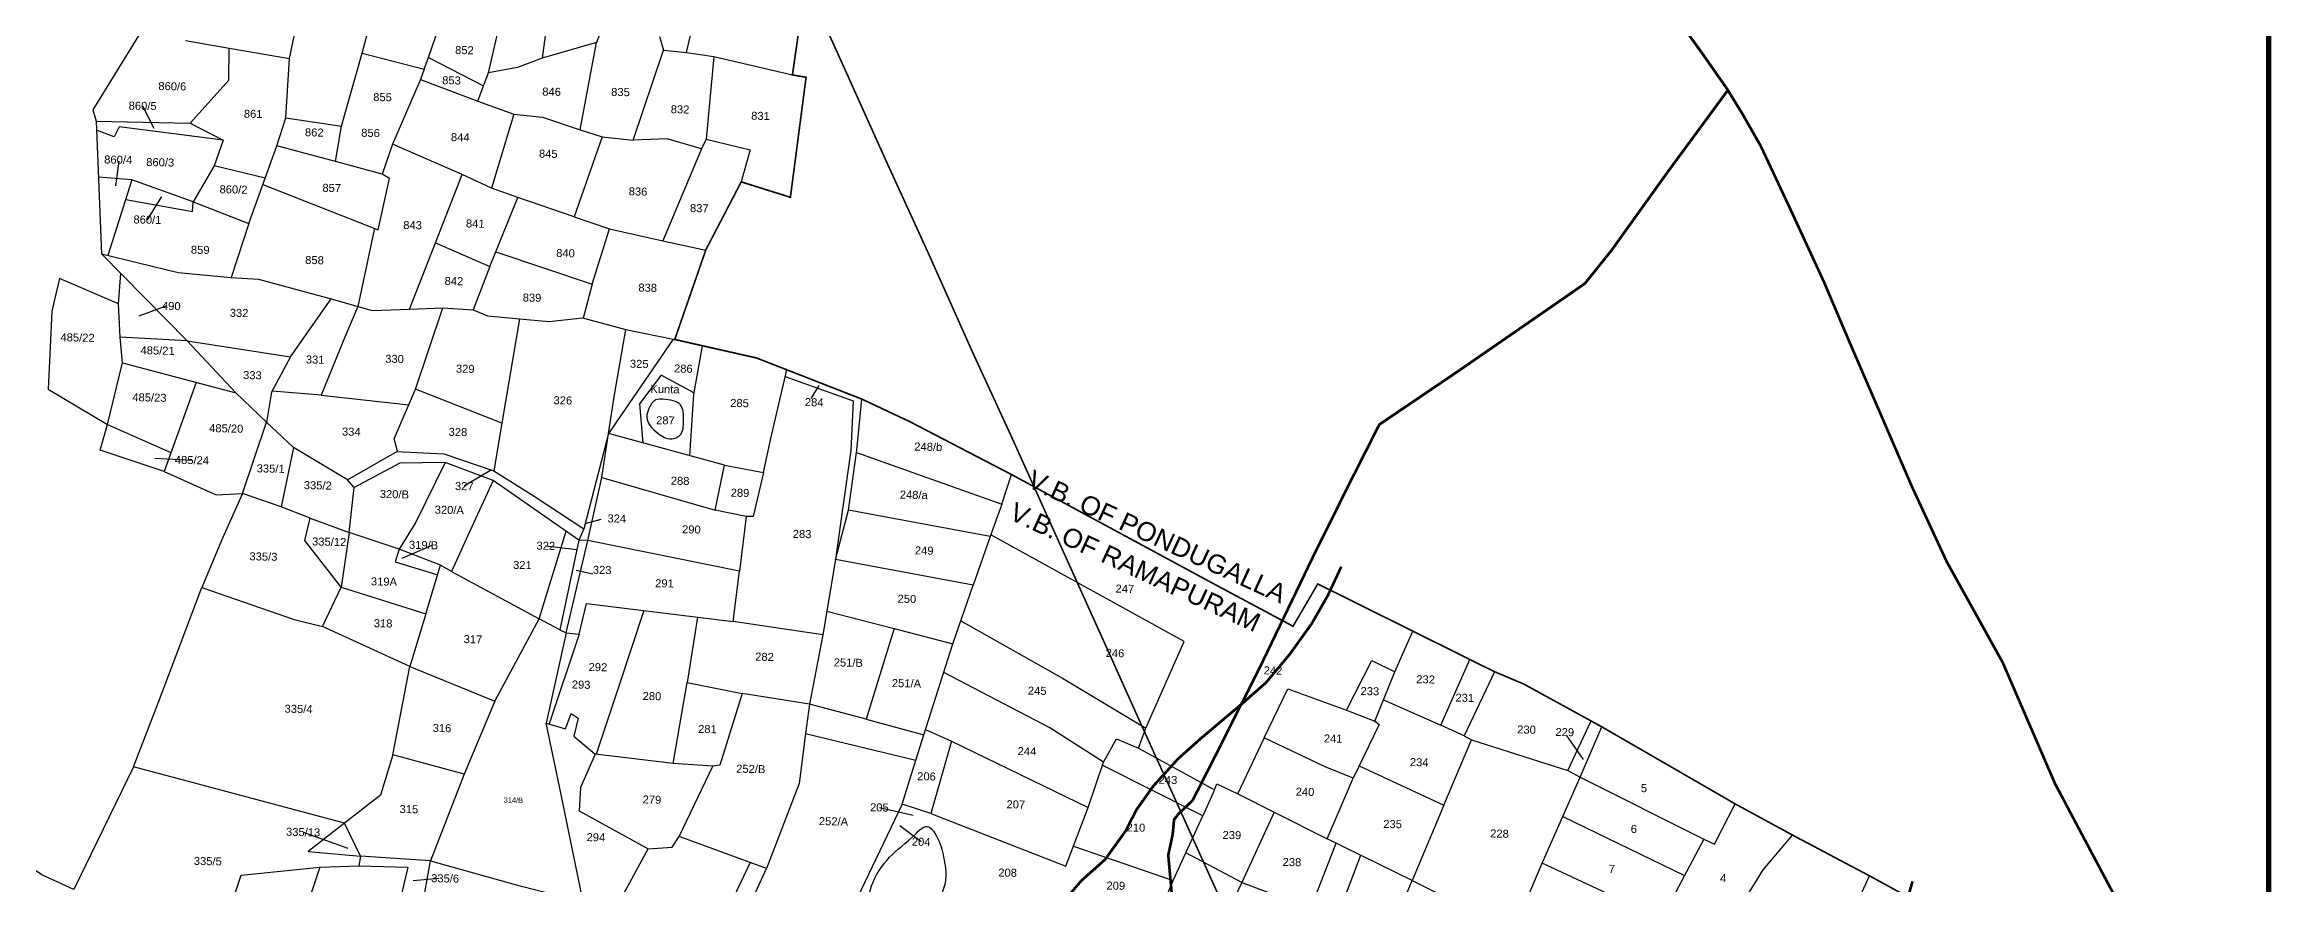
# Model space of a CAD drawing. Header units: millimetres. Extents: x 354375 to 360909, y 1837794 to 1846819.
# Drawn here: x 356768 to 360909, y 1840770 to 1842328 of the extents above; entities that cross this region are included whole.
import ezdxf
from ezdxf.enums import TextEntityAlignment as Align

# ---------------------------------------------------------------- set-up
doc = ezdxf.new("R2010")
doc.units = ezdxf.units.MM
for name, color, linetype in [('BND', 6, 'Continuous'), ('DIMENSION', 255, 'Continuous'), ('Plot', 7, 'Continuous'), ('ROADS', 50, 'Continuous'), ('STREAM', 130, 'Continuous'), ('TEXT', 7, 'Continuous')]:
    doc.layers.add(name, color=color, linetype=linetype)
doc.styles.get("Standard").update_dxf_attribs({"font": 'arial.ttf'})
doc.linetypes.add('TRACKS', pattern='A,0.15,[130,ltypeshp.shx,S=0.25,R=0,X=0,Y=0],0.15', length=0.3)

msp = doc.modelspace()

# ---------------------------------------------------------------- linework, layer by layer
at = {"color": 245, "linetype": 'TRACKS', "ltscale": 75, "const_width": 3}
msp.add_lwpolyline([(358161.1, 1842491.8), (358254.2, 1842286.5), (358331.7, 1842114.4), (358409.9, 1841943.7), (358493.1, 1841757.6), (358564.1, 1841603.5), (358654.1, 1841404.2), (358754.7, 1841181.4), (358803.9, 1841071.8), (358868.3, 1840930.4), (358949.5, 1840750.6), (359736.7, 1839008), (359764.2, 1838947.5)], dxfattribs=at)
at = {"layer": 'BND', "lineweight": 30, "const_width": 3.03}
msp.add_lwpolyline([(358183.5, 1842445.7), (358158.5, 1842272.1), (358183.9, 1842267.6), (358154.7, 1842044.7), (358063.3, 1842073.3), (357997.7, 1841947.5), (357939.7, 1841780.5), (358091.5, 1841746.2), (358287.4, 1841669.8), (358376.2, 1841628.1), (358566, 1841529.5), (358939.8, 1841327.6), (359089.3, 1841247.7), (359135.3, 1841326.3), (359462.1, 1841164.1), (359518.7, 1841140.1), (359663.6, 1841060.7), (359911.1, 1840917.8), (360019, 1840859.2), (360163.9, 1840782.5), (360547.3, 1840572.7)], dxfattribs=at)
at = {"layer": 'DIMENSION', "color": 0, "const_width": 10}
msp.add_lwpolyline([(354379.8, 1846813.9), (360903.6, 1846813.9), (360903.6, 1837798.6), (354379.8, 1837798.6)], close=True, dxfattribs=at)
at = {"layer": 'DIMENSION', "color": 0}
for points in [[(358193.5, 1841670.6), (358208.5, 1841694.8)], [(359629.1, 1841000), (359597.8, 1841045.5)]]:
    msp.add_lwpolyline(points, dxfattribs=at)
at = {"layer": 'Plot'}
for points in [[(357171.4, 1842802.6), (357123.3, 1842675.4), (357107.4, 1842634.3), (357092, 1842595), (356943.1, 1842346), (356857.7, 1842207.2), (356863.9, 1842186.1), (356873.8, 1841939.5), (357016.1, 1841905), (357114.6, 1841895.8), (357165.5, 1841892.6), (357301, 1841855.8), (357376.9, 1841834.2), (357446.4, 1841836.6), (357508.2, 1841839.5), (357564.9, 1841835.8), (357591.5, 1841824.6), (357650.9, 1841818.9), (357706, 1841813.8), (357767.9, 1841820.6), (357849, 1841799.2), (357939.7, 1841780.5)], [(357662.9, 1842523.3), (357712.8, 1842451.3), (357693.4, 1842303.4), (357647.3, 1842285.9), (357593.5, 1842275.9), (357615, 1842369.2), (357556.4, 1842403.7)], [(357879.1, 1842554.5), (357794.2, 1842332.5), (357693.4, 1842303.4)], [(357911.4, 1842343.5), (357918.7, 1842318), (357961.8, 1842313.9), (358005.4, 1842502.8)], [(357029.7, 1842335.7), (357111, 1842321.7), (357223.4, 1842302.4), (357258.2, 1842469.2)], [(357216.8, 1842192.1), (357319.9, 1842176.7), (357358.2, 1842312.3), (357389.7, 1842429.5), (357367.3, 1842441.9)], [(357358.2, 1842312.3), (357473.8, 1842282.7), (357481.7, 1842304.7), (357521.2, 1842420.4)], [(356863.9, 1842186.1), (357038.8, 1842182.5), (357110.6, 1842262.5), (357111, 1842321.7)], [(357640.2, 1842199.3), (357693.8, 1842193.8), (357764.1, 1842170), (357794.2, 1842332.5)], [(357805, 1842157), (357862.3, 1842151), (357918.7, 1842318)], [(357961.8, 1842313.9), (358012.6, 1842306.2), (358158.5, 1842272.1)], [(357178.1, 1842080), (357199.7, 1842140.2), (357216.8, 1842192.1), (357223.4, 1842302.4)], [(357473.8, 1842282.7), (357466.8, 1842263.6), (357414.9, 1842143.1), (357395.9, 1842087.8), (357309.2, 1842111.3), (357319.9, 1842176.7)], [(357481.7, 1842304.7), (357584.1, 1842251.7), (357593.5, 1842275.9)], [(358012.6, 1842306.2), (357998.2, 1842152.9), (357989.5, 1842134.6), (357925.8, 1842153.6), (357862.3, 1842151)], [(357466.8, 1842263.6), (357573.4, 1842223), (357584.1, 1842251.7)], [(357573.4, 1842223), (357640.2, 1842199.3), (357598.9, 1842061.7), (357544.2, 1842086.8), (357414.9, 1842143.1)], [(357038.8, 1842182.5), (357100.1, 1842150.9), (356906.8, 1842175.8), (356897.5, 1842156.9), (356864.5, 1842169.7)], [(357100.1, 1842150.9), (357083.6, 1842103.1), (357044.4, 1842036.2), (356930.5, 1842077.1), (356868.1, 1842081.9)], [(357764.1, 1842170), (357805, 1842157), (357752.8, 1842008.5), (357648, 1842044.3), (357598.9, 1842061.7)], [(357998.2, 1842152.9), (358079.7, 1842133), (358063.3, 1842073.3)], [(357309.2, 1842111.3), (357199.7, 1842140.2)], [(357989.5, 1842134.6), (357917.4, 1841963.8)], [(356930.5, 1842077.1), (356885.4, 1841936.7)], [(357147.9, 1841996), (357178.1, 1842080), (357083.6, 1842103.1)], [(357173.9, 1842068.4), (357388.1, 1841984.4), (357409.6, 1842079.3), (357395.9, 1842087.8)], [(357446.4, 1841836.6), (357494.8, 1841959.9), (357544.2, 1842086.8)], [(356918.8, 1842040.7), (357042.7, 1842018.3), (357044.4, 1842036.2)], [(357044.4, 1842036.2), (357147.9, 1841996), (357114.6, 1841895.8)], [(357494.8, 1841959.9), (357596, 1841915.9), (357648, 1842044.3)], [(357381.3, 1841987.1), (357350.6, 1841841.7)], [(357752.8, 1842008.5), (357818.5, 1841985.9), (357917.4, 1841963.8), (357997.3, 1841946.3)], [(357786.1, 1841883.4), (357818.5, 1841985.9)], [(356873.8, 1841939.5), (357033.2, 1841777.7), (356908.4, 1841784.7), (356905.4, 1841846.5), (356909.6, 1841903.2)], [(357607, 1841943.1), (357786.1, 1841883.4), (357769.5, 1841820.1)], [(357596, 1841915.9), (357564.9, 1841835.8)], [(356905.4, 1841846.5), (356795.9, 1841893.5), (356785.8, 1841851.9), (356781.3, 1841832.2), (356777.1, 1841739.9), (356774.7, 1841688), (356884.9, 1841622.8), (356912.7, 1841737.3), (356908.4, 1841784.7)], [(357350.6, 1841841.7), (357324.2, 1841780.4), (357282.2, 1841677.2), (357191.1, 1841684.3)], [(357225.1, 1841748.1), (357301, 1841855.8)], [(357331.5, 1841519.9), (357424.4, 1841573.2), (357417.9, 1841595.8), (357457.9, 1841688), (357508.2, 1841839.5)], [(357650.9, 1841818.9), (357618, 1841624.8), (357457.9, 1841688)], [(356912.7, 1841737.3), (357123.5, 1841681.3), (357033.2, 1841777.7), (357225.1, 1841748.1), (357190.1, 1841682.4), (357180.9, 1841626.9), (357123.5, 1841681.3)], [(357937, 1841781), (357816.7, 1841605.7), (357828.2, 1841681.3), (357849, 1841799.2)], [(357990.8, 1841769), (357974.7, 1841678.3), (357967.3, 1841564.6)], [(357050.1, 1841700.8), (356990.1, 1841535), (356871.3, 1841575.1), (356884.9, 1841622.8), (357003, 1841570.8)], [(357975.3, 1841681.5), (357914.5, 1841714.3), (357874, 1841661), (357880.5, 1841588.3)], [(358104.9, 1841533.5), (358118.3, 1841596.7), (358148, 1841724.2)], [(358145.1, 1841711.9), (358271.3, 1841666.7), (358267.3, 1841574.2), (358251.8, 1841465.3), (358238.5, 1841371.7), (358262.5, 1841463.6), (358278.4, 1841574.7), (358287.4, 1841669.8)], [(357282.2, 1841677.2), (357445.2, 1841658.8)], [(356990.1, 1841535), (357086.8, 1841491.8), (357136.1, 1841494.5), (357180.9, 1841626.9), (357230.6, 1841579.8), (357207.7, 1841469.8), (357135.9, 1841494.1)], [(357618, 1841624.8), (357603, 1841536.7), (357678.2, 1841489.3), (357770.4, 1841428.6), (357761.3, 1841407.9), (357601.8, 1841518.7), (357555, 1841416.4), (357524.4, 1841349.7), (357504.3, 1841361)], [(357334.3, 1841422.1), (357343.8, 1841505.7), (357331.5, 1841519.9), (357230.6, 1841579.8)], [(357422.5, 1841572.1), (357510.6, 1841567.9), (357603, 1841536.7)], [(357761.8, 1841233.1), (357775.3, 1841289.7), (358048.1, 1841256.8), (358059.8, 1841350.3), (357778.3, 1841407.3), (357804.3, 1841523.9), (357816.7, 1841605.7), (357770.4, 1841428.6)], [(357804.3, 1841523.9), (358014.6, 1841463.3), (358032.3, 1841546.8), (357816.7, 1841605.7)], [(358277.7, 1841570.3), (358419, 1841520.1), (358547.7, 1841474.5), (358526.1, 1841414.3), (358262.5, 1841463.6)], [(357601.8, 1841518.7), (357512.6, 1841551.7), (357428.8, 1841550.7), (357343.8, 1841505.7)], [(357512.6, 1841551.7), (357458.1, 1841440.9), (357427.3, 1841390.6)], [(358032.3, 1841546.8), (358104.8, 1841533.5), (358085.8, 1841451.6), (358072.7, 1841451.6), (358014.6, 1841463.3)], [(358547.7, 1841474.5), (358566, 1841529.5)], [(357135.9, 1841494.1), (357098.6, 1841411.2), (357060.5, 1841319.7), (357232.3, 1841260.3), (357284.5, 1841247.2), (357319.2, 1841320.6), (357251.8, 1841406.9), (357261.8, 1841448.2), (357207.7, 1841469.8)], [(357261.8, 1841448.2), (357334.3, 1841422.1), (357319.2, 1841320.6)], [(358072.7, 1841451.6), (358059.8, 1841350.3)], [(357319.2, 1841320.6), (357476.9, 1841270.8), (357504.3, 1841361), (357427.3, 1841390.6), (357334.3, 1841422.1)], [(357524.4, 1841349.7), (357687.4, 1841261.2), (357737.5, 1841424.4)], [(357761.3, 1841407.9), (357726.1, 1841241.3), (357687.4, 1841261.2)], [(357726.1, 1841241.3), (357737.7, 1841235.3), (357778.3, 1841407.3), (357761.3, 1841407.9)], [(358526.1, 1841414.3), (358494.4, 1841324.3), (358238.5, 1841371.7)], [(358471.6, 1841257.8), (358660.6, 1841151.3), (358815.4, 1841058.4), (358886.8, 1841219.6), (358527.3, 1841417.7)], [(357427.3, 1841390.6), (357419.9, 1841367.4), (357498.9, 1841343.3)], [(358238.5, 1841371.7), (358215.1, 1841231.9), (358048.1, 1841256.8)], [(357415.4, 1841008.7), (357392.5, 1840933.9), (357258.3, 1840829.3), (357355.5, 1840820.7), (357325.4, 1840881.6), (356933.3, 1840986.4), (356979.6, 1841106.5), (357060.5, 1841319.7)], [(358222.5, 1841276), (358347.4, 1841243.5), (358456.9, 1841215), (358494.4, 1841324.3)], [(357882.5, 1841276.8), (357834.9, 1841134.3)], [(357476.9, 1841270.8), (357447.1, 1841172.6), (357284.5, 1841247.2)], [(357447.1, 1841172.6), (357605.4, 1841108.6), (357687.4, 1841261.2)], [(357737.7, 1841235.3), (357700.9, 1841067.8)], [(357737.7, 1841235.3), (357761.8, 1841233.1), (357706.4, 1841066.2)], [(357981.9, 1841264.8), (357962.5, 1841143.2)], [(358347.4, 1841243.5), (358318.6, 1841149.3), (358295.8, 1841075.1), (358190, 1841103.1), (358065.3, 1841122.7)], [(358943.1, 1840943.8), (358947.9, 1840954.6), (358986.7, 1840936.5), (359054.3, 1840902.5), (359152.7, 1840853), (359201.3, 1840965.7), (359149.3, 1840986.2), (359035.8, 1841040.1), (359079.4, 1841131.7), (359188.9, 1841092), (359235.7, 1841184), (359278.5, 1841163.3), (359311.9, 1841238.6)], [(358215.1, 1841231.9), (358190, 1841103.1)], [(358295.8, 1841075.1), (358403.1, 1841046), (358456.9, 1841215)], [(357605.4, 1841108.6), (357547.9, 1840973), (357415.4, 1841008.7), (357447.1, 1841172.6)], [(358406.2, 1841055.6), (358454, 1841033.9), (358708.6, 1840911.1), (358736.7, 1840995.4), (358637.2, 1841058.7), (358439.9, 1841161.7)], [(359188.9, 1841092), (359241.3, 1841071.6), (359278.5, 1841163.3)], [(359257.3, 1841111.2), (359364.2, 1841063.8), (359418.3, 1841185.9)], [(359464.1, 1841163.2), (359407.5, 1841044.1), (359364.2, 1841063.8)], [(357834.9, 1841134.3), (357793.3, 1841009.8)], [(357936.8, 1840992.5), (357962.5, 1841143.2), (358065.3, 1841122.7), (358023.3, 1840989.3), (358010.8, 1840987.8)], [(357769.3, 1840735.6), (357725.2, 1840949.8), (357700.9, 1841067.8), (357736.8, 1841057), (357746.8, 1841085.8), (357760.4, 1841076.8), (357752, 1841043.3), (357791.5, 1841010), (357764.6, 1840948.2), (357762.2, 1840904.5), (357890.5, 1840834.2), (357934.6, 1840837.2), (357948.1, 1840857.3), (358010.8, 1840987.8), (357936.8, 1840992.5), (357791.5, 1841010)], [(358190, 1841103.1), (358183, 1841048.2), (358387.9, 1840998.9), (358403.1, 1841046)], [(359241.3, 1841071.6), (359249.5, 1841065.3), (359201.3, 1840965.7)], [(359407.5, 1841044.1), (359421.1, 1841036.4), (359600.1, 1840979.7), (359643.6, 1841071.7)], [(358183, 1841048.2), (358171.3, 1840955.6), (358110.4, 1840797.3), (357948.1, 1840857.3)], [(358454, 1841033.9), (358415.6, 1840899.6), (358362.6, 1840917.1), (358387.9, 1840998.9)], [(358736.7, 1840995.4), (358761.3, 1841038.5), (358801.9, 1841021), (358815.4, 1841058.4)], [(358986.7, 1840936.5), (359035.9, 1841040)], [(359212.1, 1840988.2), (359369.9, 1840915.5), (359421.1, 1841036.4)], [(359600.1, 1840979.7), (359623.2, 1840967.2), (359663.6, 1841060.7)], [(356933.3, 1840986.4), (356854.3, 1840824.6), (356822.1, 1840758.5), (356762.7, 1840786.1), (356673.8, 1840845.3), (356638.1, 1840708.7), (356619.4, 1840672.2), (356812.1, 1840539.3), (356835.6, 1840534.5), (356850.4, 1840546.3), (356795.3, 1840582.4), (356801.1, 1840605.1), (356784, 1840615.9), (356810.8, 1840653), (356831.3, 1840655.7), (356794.1, 1840669.1), (356791.8, 1840649.5), (356774.3, 1840651.1), (356760, 1840630.2), (356705.7, 1840633.7), (356703.5, 1840670.9), (356673.6, 1840705.4), (356638.1, 1840708.7)], [(358681, 1840839), (358866.4, 1840775.5), (358921.8, 1840895.7), (358734.7, 1840989.3)], [(358801.9, 1841021), (358943.1, 1840943.8), (358921.8, 1840895.7)], [(357547.9, 1840973), (357485.7, 1840812.1), (357355.5, 1840820.7), (357352.3, 1840802.3), (357443.2, 1840800.2), (357430.1, 1840745.2), (357473.3, 1840742.5), (357485.7, 1840812.1), (357647.5, 1840766.7), (357769.3, 1840735.6), (357786.4, 1840649.5), (357773.6, 1840637.2), (357760.8, 1840650.6), (357766.1, 1840679.4), (357721.8, 1840713.3), (357681.3, 1840729.3), (357615.2, 1840699.4), (357473.3, 1840742.5)], [(359175.2, 1840716.5), (359264.2, 1840663.2), (359310.6, 1840775.4), (359429.6, 1840716.1), (359498.5, 1840686.5), (359521.3, 1840734.4), (359552.4, 1840807.6), (359591, 1840894.1), (359623.2, 1840967.2)], [(359623.2, 1840967.2), (359853.3, 1840852.3), (359872.8, 1840842.5), (359911.1, 1840917.8)], [(358362.6, 1840917.1), (358265, 1840714.1), (358271.8, 1840650.5), (358086.5, 1840718), (358099.5, 1840739.4), (358087, 1840746.1), (358110.4, 1840797.3)], [(358415.6, 1840899.6), (358666.7, 1840801.7), (358708.6, 1840911.1)], [(359369.9, 1840915.5), (359310.6, 1840775.4), (359152.7, 1840853)], [(359054.3, 1840902.5), (358994, 1840771.8)], [(359591, 1840894.1), (359817.2, 1840784.4)], [(358079.7, 1840808.6), (357991.5, 1840623), (357814.4, 1840695.6), (357890.4, 1840834.3)], [(358994, 1840771.8), (358890, 1840826.8)], [(358994, 1840771.8), (359122.6, 1840723.7), (359169.4, 1840844.8)], [(359122.6, 1840723.7), (359171, 1840705.6), (359215.3, 1840822.2)], [(359853.3, 1840852.3), (359774.3, 1840704), (359552.4, 1840807.6)], [(359774.3, 1840704), (359877.5, 1840655.7), (359963.5, 1840795.1), (360018, 1840859.8)], [(357280, 1840799.9), (357246.9, 1840701), (357219.2, 1840630.9), (357209, 1840605.2), (357100, 1840642.7)], [(357101.4, 1840649.2), (357219.2, 1840630.9), (357109.6, 1840712.3), (357133.6, 1840785.5), (357280, 1840799.9), (357352.3, 1840802.3)], [(359877.5, 1840655.7), (359935.2, 1840631.7), (359983.2, 1840692.3), (360096, 1840642.3), (360161.4, 1840783.9)], [(358994, 1840771.8), (358943.9, 1840666.9), (358936.6, 1840668.1), (358932.6, 1840657.9), (358867.9, 1840681.7), (358833.1, 1840694.5), (358866.4, 1840775.5)]]:
    msp.add_lwpolyline(points, dxfattribs=at)
at = {"layer": 'Plot', "color": 0}
for points in [[(356950.3, 1842214.6), (356971.1, 1842173.1)], [(356906, 1842111.7), (356899.6, 1842065.8)], [(356959.2, 1842003.1), (356985.9, 1842046.2)], [(356943.6, 1841824.3), (356995.9, 1841843.7)], [(356972.9, 1841559.7), (357042, 1841556.4)], [(357599, 1841538.1), (357548.4, 1841508)], [(357773, 1841438.6), (357802.7, 1841446.5)], [(357433.1, 1841373.9), (357488.7, 1841398.2)], [(357699.9, 1841397.3), (357757.6, 1841390.3)], [(357756.1, 1841351.9), (357787.2, 1841345.3)], [(358320.2, 1840911.1), (358382.8, 1840896.6)], [(357248.7, 1840865.3), (357331.9, 1840835.1)], [(358397.9, 1840847.2), (358358.4, 1840876.9)], [(357500.8, 1840779.3), (357453.6, 1840774.4)]]:
    msp.add_lwpolyline(points, dxfattribs=at)
at = {"layer": 'ROADS', "color": 40, "const_width": 5}
for points in [[(359781.5, 1842407.1), (359849.5, 1842313), (359896.6, 1842245.7), (359924.3, 1842200.5), (359959.1, 1842139.7), (360013.8, 1842023.1), (360077.1, 1841886), (360122.7, 1841778.7), (360239.8, 1841507.7), (360304.9, 1841367.4), (360408.9, 1841180.2), (360506.2, 1840955.1), (360612.1, 1840755.7), (360721.9, 1840613.5), (360848.9, 1840481.7), (360903.6, 1840426.5)], [(358898.9, 1840364.7), (358857.3, 1840822.4), (358865.4, 1840860.2), (358868.1, 1840888.5), (358876.1, 1840898.6), (358902.7, 1840924.3), (358952.1, 1841021.2), (359030.5, 1841177.2), (359128.2, 1841380.4), (359195.7, 1841515.9), (359249.8, 1841622.5), (359397.2, 1841722.2), (359604.4, 1841865.3), (359632.1, 1841884.6), (359681.2, 1841945.7), (359786.2, 1842092.1), (359898.1, 1842244.1)], [(359179, 1841358.4), (359154.4, 1841305.5), (359123.9, 1841252.3), (359082.8, 1841195.2), (359038.7, 1841142.6), (358993.1, 1841102.5), (358917.6, 1841039), (358875.2, 1841001.1), (358829, 1840950.1), (358797.9, 1840906.3), (358778.4, 1840867.9), (358740.1, 1840814.5), (358695.7, 1840774.9), (358657.1, 1840730)], [(360235.2, 1840753.1), (360241.3, 1840773.9)]]:
    msp.add_lwpolyline(points, dxfattribs=at)
at = {"layer": 'STREAM'}
for points in [[(356355.7, 1842084.7), (356350.8, 1842031.9), (356352.8, 1842009), (356351, 1841979.6), (356363.3, 1841941.2), (356362.1, 1841880.1), (356366.4, 1841859.7), (356367.9, 1841827.1), (356378.6, 1841796), (356374.9, 1841738.2), (356382.1, 1841694.1), (356384.2, 1841640.2), (356381.4, 1841610), (356391.7, 1841577.2), (356391.4, 1841534.8), (356402.1, 1841477.1), (356398.5, 1841437.6), (356404.4, 1841403.4), (356400.7, 1841375.1), (356410.6, 1841338.3), (356405.8, 1841299.5), (356412, 1841268.1), (356405.8, 1841237.8), (356416.4, 1841190.4), (356412.7, 1841148.7), (356419.5, 1841112.6), (356415.5, 1841068.9), (356420.4, 1841048.8), (356415.9, 1841012.2), (356420, 1840950.5), (356419, 1840916.4), (356420.3, 1840890.4), (356410.1, 1840851.4), (356414.7, 1840800.9), (356408.8, 1840767.9), (356412.7, 1840733.1), (356404.1, 1840690.3), (356408.3, 1840653.9), (356398, 1840620.7), (356402.4, 1840579.9), (356390.9, 1840548.3), (356387, 1840512.8), (356374.4, 1840491.8), (356373.8, 1840465.2), (356372, 1840437.4), (356372.9, 1840404.6), (356385.2, 1840394.3), (356415.1, 1840383.4), (356454.7, 1840360.9), (356480.4, 1840345.3), (356529.9, 1840317.1), (356562.8, 1840298.7), (356587.1, 1840280.1), (356591.9, 1840267.1), (356604.6, 1840246.6), (356619.5, 1840236.4), (356650.9, 1840230.4), (356694, 1840202), (356725.4, 1840180.2), (356742.3, 1840166.4), (356759.1, 1840150.8), (356775, 1840140.8), (356792.4, 1840118.7), (356820.1, 1840105.3), (356839.7, 1840088.5), (356846.3, 1840086.6), (356860.5, 1840070.4), (356876.8, 1840064.7), (356886.2, 1840047.7), (356938.6, 1840032.1), (356956.1, 1840019.3), (356970, 1840007.1), (356988.3, 1839990.8), (357007.1, 1839981.5), (357035.5, 1839962.8), (357060.1, 1839950.8), (357078.1, 1839944.2), (357103.1, 1839921.8), (357122.8, 1839912.1), (357140.7, 1839898.5), (357160.9, 1839891.4), (357192.3, 1839867.8), (357205.3, 1839858.2), (357226.1, 1839851.2), (357243.5, 1839835.8), (357262.9, 1839830.9), (357300.9, 1839804.9), (357317.9, 1839792.6), (357360.5, 1839784.6), (357387.6, 1839768.5), (357412.1, 1839757.8), (357447.2, 1839739.4), (357464.1, 1839719.6), (357490.4, 1839705.8), (357518.8, 1839684.4), (357537.6, 1839673.8), (357556.2, 1839651.8), (357580.1, 1839638.5), (357602.5, 1839614.4), (357622.7, 1839585.6), (357644.7, 1839575.4), (357666.9, 1839559.9), (357688.7, 1839542.2), (357732.8, 1839509.9), (357768.8, 1839495), (357805.6, 1839465.7), (357813.6, 1839445.6), (357829.3, 1839433.4), (357856.4, 1839416.4), (357879.8, 1839390.7), (357905.8, 1839360.5), (357923.1, 1839340.7), (357968.1, 1839354), (357996.3, 1839368.9), (358021.9, 1839383), (358043.4, 1839394.5), (358083.6, 1839401.5), (358113.9, 1839397.4), (358134.5, 1839381.7), (358151.8, 1839362.4), (358174.8, 1839352.2), (358191.3, 1839351.8), (358222.4, 1839372.1), (358244.1, 1839387), (358280.2, 1839408.7), (358321.9, 1839421.4), (358360.1, 1839453.4), (358415.6, 1839503.2), (358462.7, 1839543.4), (358483.5, 1839580.2), (358488.5, 1839617.8), (358499.4, 1839649.7), (358510.8, 1839671.2), (358516.4, 1839694.2), (358525.5, 1839702.2)], [(357917.7, 1841669.8), (357950.6, 1841658.9), (357956.1, 1841630), (357949.3, 1841602.5), (357934, 1841596), (357908.1, 1841606.4), (357887.8, 1841636.2), (357891.8, 1841652.4), (357904.8, 1841668.3), (357917.7, 1841669.8)], [(358419.4, 1840719.7), (358443.4, 1840777.2), (358439.6, 1840818.7), (358426.5, 1840857.7), (358409, 1840875.6), (358387.1, 1840861.5), (358339.2, 1840818.4), (358305.6, 1840765.1), (358294.3, 1840711.3), (358287.2, 1840656.7), (358287.6, 1840580.1), (358289.5, 1840544.3), (358301.1, 1840526.5), (358321.2, 1840535.7), (358340.5, 1840554.2), (358363.9, 1840599.4), (358383.2, 1840651.1), (358402.6, 1840692.4), (358419.4, 1840719.7)]]:
    msp.add_spline(points, degree=3, dxfattribs=at)

# ---------------------------------------------------------------- texts
at = {"layer": 'DIMENSION'}
for s, height, p in [('852', 14.88, (357548.6, 1842318.1)), ('853', 14.88, (357524.6, 1842261.9)), ('860/6', 14.88, (357005.5, 1842251)), ('855', 14.88, (357396.4, 1842230.7)), ('846', 14.88, (357710.7, 1842240.8)), ('835', 14.88, (357838.8, 1842240.2)), ('860/5', 14.88, (356950.3, 1842214.6)), ('861', 14.88, (357155.8, 1842199.7)), ('832', 14.88, (357949.6, 1842208)), ('831', 14.88, (358099.1, 1842196)), ('862', 14.88, (357269.4, 1842165.2)), ('856', 14.88, (357374.1, 1842164.3)), ('844', 14.88, (357540.9, 1842156.2)), ('860/4', 14.88, (356904.9, 1842114.5)), ('860/3', 14.88, (356983, 1842109.7)), ('845', 14.88, (357704.6, 1842125.6)), ('860/2', 14.88, (357119.3, 1842059.2)), ('857', 14.88, (357301.9, 1842062)), ('836', 14.88, (357871.4, 1842055.4)), ('837', 14.88, (357985.4, 1842024.4)), ('860/1', 14.88, (356959.2, 1842003.1)), ('843', 14.88, (357452.2, 1841993)), ('841', 14.88, (357568.8, 1841995.8)), ('859', 14.88, (357057.4, 1841947)), ('840', 14.88, (357736.6, 1841940.9)), ('858', 14.88, (357269.9, 1841928)), ('842', 14.88, (357529.1, 1841889)), ('839', 14.88, (357674.4, 1841858.2)), ('838', 14.88, (357889.4, 1841876.7)), ('490', 14.88, (357003.6, 1841842.7)), ('332', 14.88, (357129.6, 1841829.8)), ('485/22', 14.88, (356829.3, 1841784.1)), ('485/21', 14.88, (356978.1, 1841759.9)), ('331', 14.88, (357271.1, 1841743.1)), ('330', 14.88, (357418.7, 1841744.5)), ('329', 14.88, (357550.2, 1841726.1)), ('325', 14.88, (357873.6, 1841735.2)), ('286', 14.88, (357955.7, 1841726.4)), ('333', 14.88, (357154.4, 1841714.1)), ('Kunta', 14.88, (357921.5, 1841688.3)), ('485/23', 14.88, (356962.9, 1841672.7)), ('326', 14.88, (357731.6, 1841667.4)), ('285', 14.88, (358060.1, 1841662.3)), ('284', 14.88, (358199, 1841663.9)), ('485/20', 14.88, (357105.7, 1841615.3)), ('334', 14.88, (357338.3, 1841609.1)), ('328', 14.88, (357536.5, 1841608.6)), ('287', 14.88, (357922.3, 1841630.2)), ('248/b', 14.88, (358411.1, 1841581.1)), ('485/24', 14.88, (357042, 1841556.4)), ('335/1', 14.88, (357188.3, 1841540.6)), ('288', 14.88, (357949.7, 1841517.9)), ('335/2', 14.88, (357275.9, 1841509.5)), ('320/B', 14.88, (357418.4, 1841493)), ('327', 14.88, (357548.4, 1841508)), ('289', 14.88, (358061.1, 1841495.6)), ('248/a', 14.88, (358384.1, 1841491.8)), ('320/A', 14.88, (357520.5, 1841463.8)), ('324', 14.88, (357831.9, 1841447.9)), ('335/12', 14.88, (357297.1, 1841404.7)), ('319/B', 14.88, (357472.7, 1841398.6)), ('322', 14.88, (357699.9, 1841397.3)), ('290', 14.88, (357970.6, 1841427.6)), ('283', 14.88, (358176.5, 1841419.1)), ('335/3', 14.88, (357174.9, 1841377.2)), ('321', 14.88, (357656.4, 1841361.5)), ('323', 14.88, (357804.7, 1841352.4)), ('249', 14.88, (358403.6, 1841388.3)), ('319A', 14.88, (357399, 1841330.7)), ('291', 14.88, (357920.6, 1841327.4)), ('247', 14.88, (358776.7, 1841317.4)), ('250', 14.88, (358371.4, 1841298.6)), ('318', 14.88, (357397.4, 1841253.1)), ('317', 14.88, (357564.5, 1841223.5)), ('282', 14.88, (358106.6, 1841190.9)), ('246', 14.88, (358758.3, 1841197.7)), ('292', 14.88, (357796.9, 1841171.7)), ('251/B', 14.88, (358262.4, 1841180.1)), ('242', 14.88, (359052.1, 1841165.4)), ('232', 14.88, (359335.8, 1841149)), ('293', 14.88, (357765.6, 1841139.2)), ('280', 14.88, (357897.3, 1841117.9)), ('251/A', 14.88, (358370.6, 1841141.7)), ('245', 14.88, (358613.7, 1841127.9)), ('233', 14.88, (359232.2, 1841127.1)), ('231', 14.88, (359408.7, 1841114.8)), ('335/4', 14.88, (357240.2, 1841094.1)), ('316', 14.88, (357507, 1841058.5)), ('281', 14.88, (358000.4, 1841056.7)), ('241', 14.88, (359164, 1841039)), ('230', 14.88, (359523.5, 1841055.7)), ('229', 14.88, (359594.6, 1841051)), ('252/B', 14.88, (358081.1, 1840982.6)), ('244', 14.88, (358594.6, 1841015.5)), ('234', 14.88, (359323.9, 1840995)), ('206', 14.88, (358407.8, 1840968.8)), ('243', 14.88, (358856.8, 1840962.3)), ('240', 14.88, (359111.6, 1840940.1)), ('5', 14.9, (359741.8, 1840946.9)), ('315', 14.88, (357445.4, 1840907.9)), ('279', 14.88, (357897.3, 1840925.6)), ('205', 14.88, (358320.2, 1840911.1)), ('207', 14.88, (358573.9, 1840916.7)), ('335/13', 14.88, (357248.7, 1840865.3)), ('294', 14.88, (357793.1, 1840855.6)), ('252/A', 14.88, (358234.9, 1840885.2)), ('210', 14.88, (358797.2, 1840873.7)), ('239', 14.88, (358975.6, 1840859.7)), ('235', 14.88, (359274.4, 1840880.1)), ('228', 14.88, (359473.2, 1840862.4)), ('6', 14.9, (359723, 1840871.1)), ('204', 14.88, (358397.9, 1840847.2)), ('335/5', 14.88, (357071.5, 1840811.3)), ('335/6', 14.88, (357512.7, 1840779.2)), ('208', 14.88, (358558.6, 1840789.9)), ('238', 14.88, (359087.3, 1840809.5)), ('7', 14.9, (359682.2, 1840796.9)), ('4', 14.9, (359889, 1840779.7)), ('209', 14.88, (358759.8, 1840765.7))]:
    msp.add_text(s, height=height, rotation=358.8396, dxfattribs=at).set_placement(p, align=Align.MIDDLE_CENTER)
at = {"layer": 'DIMENSION', "color": 0}
msp.add_text('314/B', height=9.92, rotation=358.8396, dxfattribs=at).set_placement((357639.7, 1840924.7), align=Align.MIDDLE_CENTER)
at = {"layer": 'TEXT', "color": 6}
for s, p in [('V.B. OF PONDUGALLA', (358592.4, 1841507.7)), ('V.B. OF RAMAPURAM', (358559.1, 1841447.4))]:
    msp.add_text(s, height=35, rotation=335.2656, dxfattribs=at).set_placement(p)

doc.saveas('drawing.dxf')
